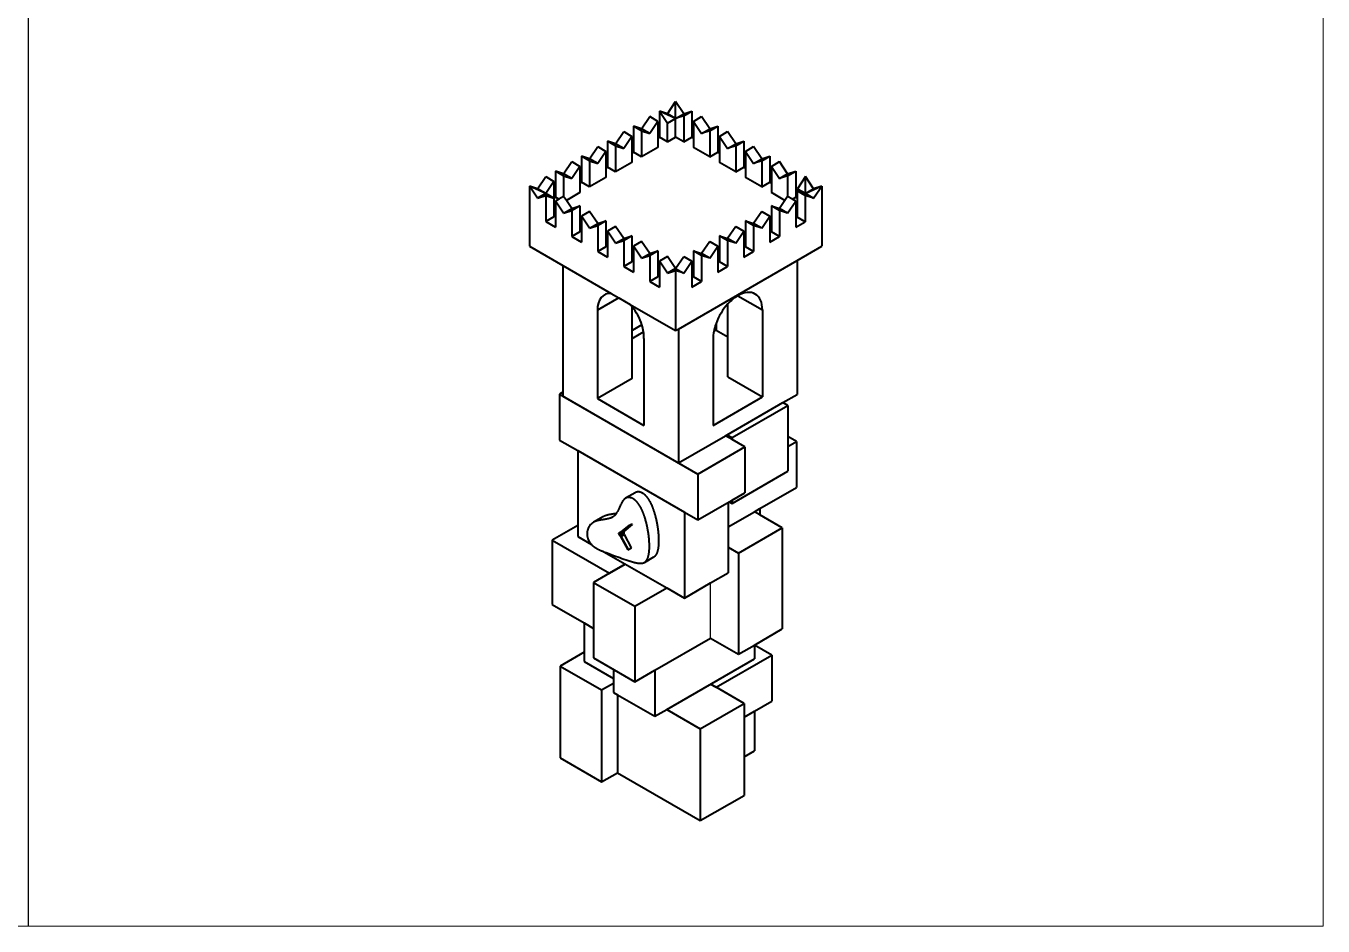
# Model space of a CAD drawing. Header units: millimetres. Extents: x 20 to 584, y 10 to 410.
# Drawn here: x 301.5 to 584, y 10 to 206 of the extents above; entities that cross this region are included whole.
import ezdxf

# ---------------------------------------------------------------- set-up
doc = ezdxf.new("R2010")
doc.units = ezdxf.units.MM
doc.layers.add('几何', color=7, linetype='Continuous')
doc.layers.add('边界', color=7, linetype='Continuous')

msp = doc.modelspace()

# ---------------------------------------------------------------- linework, layer by layer
for p, q in [((302, 410), (302, 10)), ((450.587, 72.709), (450.615, 84.705))]:
    msp.add_line(p, q)
at = {"layer": '几何', "linetype": 'Continuous', "lineweight": 40}
for p, q in [((441.232, 186.859), (443, 189.513)), ((443, 185.838), (443, 189.513)), ((444.768, 186.859), (443, 189.513)), ((439.464, 187.471), (441.232, 184.818)), ((439.464, 187.471), (439.464, 181.756)), ((441.232, 186.859), (439.464, 187.471)), ((443, 185.838), (439.464, 187.471)), ((443, 185.838), (441.232, 186.859)), ((443, 185.838), (444.768, 186.859)), ((444.768, 186.451), (443, 185.838)), ((444.768, 186.859), (446.536, 187.471)), ((444.768, 186.451), (446.536, 187.471)), ((444.768, 186.451), (444.768, 180.735)), ((446.536, 187.471), (446.536, 181.756)), ((435.575, 183.593), (433.808, 184.205)), ((433.808, 184.205), (433.808, 178.49)), ((435.575, 183.185), (433.808, 184.205)), ((435.575, 183.593), (437.343, 186.247)), ((439.111, 185.226), (437.343, 186.247)), ((439.111, 185.226), (437.343, 182.572)), ((439.111, 185.226), (439.111, 181.552)), ((441.232, 184.818), (443, 185.838)), ((441.232, 180.735), (441.232, 184.818)), ((443, 181.756), (443, 185.838)), ((446.889, 185.226), (448.657, 186.247)), ((446.889, 185.226), (446.889, 181.552)), ((446.889, 185.226), (448.657, 182.572)), ((450.425, 183.593), (448.657, 186.247)), ((450.425, 183.185), (452.192, 184.205)), ((450.425, 183.593), (452.192, 184.205)), ((452.192, 184.205), (452.192, 178.49)), ((429.919, 179.919), (428.151, 180.939)), ((428.151, 180.939), (428.151, 175.224)), ((429.919, 180.327), (428.151, 180.939)), ((429.919, 180.327), (431.686, 182.981)), ((431.686, 182.981), (433.454, 181.96)), ((433.454, 181.96), (431.686, 179.306)), ((433.454, 181.96), (433.454, 178.286)), ((437.343, 182.572), (435.575, 183.593)), ((435.575, 183.185), (437.343, 182.572)), ((435.575, 183.185), (435.575, 177.469)), ((439.464, 181.756), (439.111, 181.552)), ((439.111, 181.552), (439.111, 179.511)), ((441.232, 180.735), (439.464, 181.756)), ((441.232, 180.735), (443, 181.756)), ((444.768, 180.735), (443, 181.756)), ((444.768, 180.735), (446.536, 181.756)), ((446.889, 181.552), (446.536, 181.756)), ((446.889, 181.552), (446.889, 179.511)), ((448.657, 182.572), (450.425, 183.593)), ((450.425, 183.185), (448.657, 182.572)), ((450.425, 183.185), (450.425, 177.469)), ((452.546, 181.96), (454.314, 182.981)), ((452.546, 181.96), (454.314, 179.306)), ((452.546, 181.96), (452.546, 178.286)), ((456.081, 180.327), (454.314, 182.981)), ((456.081, 179.919), (457.849, 180.939)), ((456.081, 180.327), (457.849, 180.939)), ((457.849, 180.939), (457.849, 175.224)), ((424.262, 177.061), (426.029, 179.715)), ((426.029, 179.715), (427.797, 178.694)), ((427.797, 178.694), (426.029, 176.04)), ((427.797, 178.694), (427.797, 175.02)), ((431.686, 179.306), (429.919, 180.327)), ((429.919, 179.919), (431.686, 179.306)), ((429.919, 179.919), (429.919, 174.203)), ((433.808, 178.49), (433.454, 178.286)), ((433.454, 178.286), (433.454, 176.245)), ((435.575, 177.469), (433.808, 178.49)), ((439.111, 179.511), (435.575, 177.469)), ((450.425, 177.469), (446.889, 179.511)), ((450.425, 177.469), (452.192, 178.49)), ((452.546, 178.286), (452.192, 178.49)), ((452.546, 178.286), (452.546, 176.245)), ((454.314, 179.306), (456.081, 180.327)), ((456.081, 179.919), (454.314, 179.306)), ((456.081, 179.919), (456.081, 174.203)), ((458.203, 178.694), (459.971, 179.715)), ((458.203, 178.694), (459.971, 176.04)), ((458.203, 178.694), (458.203, 175.02)), ((461.738, 177.061), (459.971, 179.715)), ((418.605, 173.795), (420.373, 176.449)), ((420.373, 176.449), (422.14, 175.428)), ((422.14, 175.428), (420.373, 172.774)), ((422.14, 175.428), (422.14, 171.754)), ((422.494, 177.673), (422.494, 171.958)), ((424.262, 177.061), (422.494, 177.673)), ((424.262, 176.653), (422.494, 177.673)), ((426.029, 176.04), (424.262, 177.061)), ((424.262, 176.653), (424.262, 170.937)), ((424.262, 176.653), (426.029, 176.04)), ((428.151, 175.224), (427.797, 175.02)), ((429.919, 174.203), (428.151, 175.224)), ((433.454, 176.245), (429.919, 174.203)), ((456.081, 174.203), (452.546, 176.245)), ((456.081, 174.203), (457.849, 175.224)), ((458.203, 175.02), (457.849, 175.224)), ((459.971, 176.04), (461.738, 177.061)), ((461.738, 176.653), (459.971, 176.04)), ((461.738, 176.653), (463.506, 177.673)), ((461.738, 177.061), (463.506, 177.673)), ((461.738, 176.653), (461.738, 170.937)), ((463.506, 177.673), (463.506, 171.958)), ((463.86, 175.428), (465.627, 176.449)), ((463.86, 175.428), (465.627, 172.774)), ((463.86, 175.428), (463.86, 171.754)), ((467.395, 173.795), (465.627, 176.449)), ((412.948, 170.529), (414.716, 173.183)), ((414.716, 173.183), (416.483, 172.162)), ((416.837, 174.407), (416.837, 168.692)), ((418.605, 173.795), (416.837, 174.407)), ((418.605, 173.387), (416.837, 174.407)), ((420.373, 172.774), (418.605, 173.795)), ((418.605, 173.387), (418.605, 168.896)), ((418.605, 173.387), (420.373, 172.774)), ((427.797, 172.979), (424.262, 170.937)), ((427.797, 175.02), (427.797, 172.979)), ((458.203, 175.02), (458.203, 172.979)), ((461.738, 170.937), (458.203, 172.979)), ((465.627, 172.774), (467.395, 173.795)), ((467.395, 173.387), (465.627, 172.774)), ((467.395, 173.387), (469.163, 174.407)), ((467.395, 173.795), (469.163, 174.407)), ((467.395, 173.387), (467.395, 168.896)), ((469.163, 174.407), (469.163, 168.692)), ((471.284, 173.183), (469.517, 170.561)), ((471.25, 169.56), (471.284, 173.183)), ((473.052, 170.529), (471.284, 173.183)), ((411.18, 171.141), (411.18, 158.018)), ((412.948, 168.488), (411.18, 171.141)), ((414.716, 169.508), (411.18, 171.141)), ((412.948, 170.529), (411.18, 171.141)), ((414.716, 169.508), (412.948, 170.529)), ((414.716, 169.508), (412.948, 168.488)), ((416.483, 172.162), (414.716, 169.508)), ((416.483, 168.488), (414.716, 169.508)), ((414.716, 169.508), (414.716, 169.1)), ((416.483, 172.162), (416.483, 168.488)), ((422.14, 169.713), (419.194, 168.012)), ((422.494, 171.958), (422.14, 171.754)), ((422.14, 171.754), (422.14, 169.713)), ((424.262, 170.937), (422.494, 171.958)), ((461.738, 170.937), (463.506, 171.958)), ((463.86, 171.754), (463.506, 171.958)), ((463.86, 171.754), (463.86, 169.713)), ((466.806, 168.012), (463.86, 169.713)), ((471.214, 169.059), (469.446, 170.08)), ((469.517, 170.057), (469.446, 170.08)), ((469.446, 170.08), (469.446, 168.529)), ((469.517, 170.561), (471.25, 169.56)), ((469.517, 170.561), (469.517, 170.057)), ((471.249, 169.488), (469.517, 170.057)), ((471.249, 169.488), (471.274, 169.525)), ((471.274, 169.525), (471.25, 169.56)), ((471.274, 169.525), (471.284, 169.54)), ((471.284, 169.54), (471.312, 169.524)), ((471.312, 169.524), (473.052, 170.529)), ((471.312, 169.524), (471.319, 169.52)), ((474.82, 171.141), (471.319, 169.52)), ((473.017, 168.467), (474.82, 171.141)), ((474.82, 171.141), (473.052, 170.529)), ((474.82, 171.141), (474.82, 158.018)), ((412.948, 168.488), (414.716, 169.1)), ((414.716, 169.1), (414.716, 163.385)), ((414.716, 169.1), (416.483, 168.488)), ((416.837, 168.692), (416.483, 168.488)), ((416.483, 168.488), (416.483, 164.405)), ((417.544, 168.284), (416.837, 168.692)), ((417.544, 168.284), (416.837, 167.875)), ((416.837, 167.875), (416.837, 162.16)), ((418.605, 165.222), (416.837, 167.875)), ((418.605, 168.896), (417.544, 168.284)), ((419.194, 168.012), (418.605, 168.896)), ((420.373, 166.242), (419.194, 168.012)), ((420.373, 166.242), (422.14, 166.855)), ((422.14, 166.855), (420.373, 165.834)), ((422.14, 166.855), (422.14, 161.139)), ((463.86, 166.855), (463.86, 161.139)), ((465.627, 165.834), (463.86, 166.855)), ((463.86, 166.855), (465.627, 166.242)), ((466.806, 168.012), (465.627, 166.242)), ((467.395, 168.896), (466.806, 168.012)), ((468.456, 168.284), (467.395, 168.896)), ((467.395, 165.222), (469.163, 167.875)), ((468.456, 168.284), (469.163, 168.692)), ((469.163, 167.875), (468.456, 168.284)), ((469.446, 168.529), (469.163, 168.692)), ((469.163, 167.875), (469.163, 162.16)), ((469.446, 168.529), (469.446, 164.365)), ((473.017, 168.467), (471.214, 169.059)), ((471.214, 169.059), (471.214, 163.344)), ((471.249, 169.488), (473.017, 168.467)), ((416.483, 164.405), (414.716, 163.385)), ((418.605, 165.222), (420.373, 166.242)), ((418.605, 165.222), (420.373, 165.834)), ((420.373, 165.834), (420.373, 160.119)), ((424.262, 165.63), (422.494, 164.609)), ((422.494, 164.609), (422.494, 158.894)), ((424.262, 161.956), (422.494, 164.609)), ((426.029, 162.976), (424.262, 165.63)), ((461.738, 165.63), (459.971, 162.976)), ((461.738, 165.63), (463.506, 164.609)), ((461.738, 161.956), (463.506, 164.609)), ((463.506, 164.609), (463.506, 158.894)), ((467.395, 165.222), (465.627, 166.242)), ((465.627, 165.834), (465.627, 160.119)), ((467.395, 165.222), (465.627, 165.834)), ((471.214, 163.344), (469.446, 164.365)), ((414.716, 163.385), (416.837, 162.16)), ((422.14, 161.139), (420.373, 160.119)), ((424.262, 161.956), (426.029, 162.976)), ((424.262, 161.956), (426.029, 162.568)), ((427.797, 163.589), (426.029, 162.568)), ((426.029, 162.976), (427.797, 163.589)), ((426.029, 162.568), (426.029, 156.853)), ((427.797, 163.589), (427.797, 157.873)), ((429.919, 162.364), (428.151, 161.343)), ((428.151, 161.343), (428.151, 155.628)), ((429.919, 158.69), (428.151, 161.343)), ((431.686, 159.71), (429.919, 162.364)), ((456.081, 162.364), (454.314, 159.71)), ((456.081, 162.364), (457.849, 161.343)), ((456.081, 158.69), (457.849, 161.343)), ((457.849, 161.343), (457.849, 155.628)), ((458.203, 163.589), (458.203, 157.873)), ((459.971, 162.568), (458.203, 163.589)), ((458.203, 163.589), (459.971, 162.976)), ((461.738, 161.956), (459.971, 162.976)), ((461.738, 161.956), (459.971, 162.568)), ((459.971, 162.568), (459.971, 156.853)), ((465.627, 160.119), (463.86, 161.139)), ((469.163, 162.16), (471.214, 163.344)), ((420.373, 160.119), (422.494, 158.894)), ((429.919, 158.69), (431.686, 159.71)), ((429.919, 158.69), (431.686, 159.302)), ((433.454, 160.323), (431.686, 159.302)), ((431.686, 159.71), (433.454, 160.323)), ((431.686, 159.302), (431.686, 153.587)), ((433.454, 160.323), (433.454, 154.607)), ((435.575, 159.098), (433.808, 158.077)), ((437.343, 156.444), (435.575, 159.098)), ((450.425, 159.098), (448.657, 156.444)), ((450.425, 159.098), (452.192, 158.077)), ((452.546, 160.323), (454.314, 159.71)), ((452.546, 160.323), (452.546, 154.607)), ((454.314, 159.302), (452.546, 160.323)), ((456.081, 158.69), (454.314, 159.71)), ((454.314, 159.302), (454.314, 153.587)), ((456.081, 158.69), (454.314, 159.302)), ((463.506, 158.894), (465.627, 160.119)), ((411.18, 158.018), (418.414, 153.842)), ((427.797, 157.873), (426.029, 156.853)), ((426.029, 156.853), (428.151, 155.628)), ((433.808, 158.077), (433.808, 152.362)), ((435.575, 155.424), (433.808, 158.077)), ((435.575, 155.424), (437.343, 156.444)), ((435.575, 155.424), (437.343, 156.036)), ((439.111, 157.057), (437.343, 156.036)), ((437.343, 156.444), (439.111, 157.057)), ((437.343, 156.036), (437.343, 150.321)), ((439.111, 157.057), (439.111, 151.341)), ((441.232, 155.832), (439.464, 154.812)), ((443, 153.179), (441.232, 155.832)), ((443, 153.179), (444.768, 155.832)), ((444.768, 155.832), (446.536, 154.812)), ((448.657, 156.036), (446.889, 157.057)), ((446.889, 157.057), (448.657, 156.444)), ((446.889, 157.057), (446.889, 151.341)), ((450.425, 155.424), (448.657, 156.444)), ((448.657, 156.036), (448.657, 150.321)), ((450.425, 155.424), (448.657, 156.036)), ((450.425, 155.424), (452.192, 158.077)), ((452.192, 158.077), (452.192, 152.362)), ((457.849, 155.628), (459.971, 156.853)), ((459.971, 156.853), (458.203, 157.873)), ((469.45, 154.918), (474.82, 158.018)), ((418.414, 153.842), (428.957, 147.755)), ((418.414, 153.842), (418.414, 126.274)), ((433.454, 154.607), (431.686, 153.587)), ((431.686, 153.587), (433.808, 152.362)), ((439.464, 154.812), (439.464, 149.096)), ((441.232, 152.158), (439.464, 154.812)), ((443, 153.179), (441.232, 152.158)), ((441.232, 152.158), (443, 152.77)), ((443, 152.77), (443, 153.179)), ((443, 153.179), (444.768, 152.158)), ((443, 152.77), (443, 139.647)), ((444.768, 152.158), (443, 152.77)), ((443.616, 140.003), (469.45, 154.918)), ((444.768, 152.158), (446.536, 154.812)), ((446.536, 154.812), (446.536, 149.096)), ((452.192, 152.362), (454.314, 153.587)), ((454.314, 153.587), (452.546, 154.607)), ((469.45, 154.918), (469.45, 125.783)), ((439.111, 151.341), (437.343, 150.321)), ((437.343, 150.321), (439.464, 149.096)), ((446.536, 149.096), (448.657, 150.321)), ((448.657, 150.321), (446.889, 151.341)), ((428.957, 147.755), (430.615, 146.798)), ((456.533, 147.25), (461.906, 144.148)), ((430.615, 146.798), (425.958, 144.109)), ((425.958, 144.109), (425.958, 124.848)), ((430.615, 146.798), (433.089, 145.369)), ((433.089, 145.369), (443, 139.647)), ((433.502, 139.661), (433.502, 144.891)), ((454.368, 138.276), (454.368, 145.474)), ((461.906, 144.148), (461.906, 125.213)), ((435.658, 140.906), (433.502, 139.661)), ((433.502, 137.915), (433.502, 139.661)), ((433.502, 137.915), (436.011, 139.363)), ((443, 139.647), (443.616, 140.003)), ((443.616, 140.003), (443.616, 110.868)), ((451.792, 139.763), (451.31, 139.486)), ((451.792, 141.226), (451.792, 139.763)), ((451.792, 139.763), (454.368, 138.276)), ((433.502, 129.204), (433.502, 137.915)), ((436.079, 137.94), (436.079, 119.005)), ((451.161, 137.944), (451.161, 119.009)), ((454.368, 129.565), (454.368, 138.276)), ((433.502, 129.204), (425.958, 124.848)), ((454.368, 129.565), (461.906, 125.213)), ((418.414, 126.274), (417.673, 125.847)), ((417.673, 125.847), (417.673, 115.836)), ((417.673, 125.847), (447.841, 108.429)), ((418.414, 126.274), (418.414, 125.419)), ((418.414, 125.419), (443.616, 110.868)), ((425.958, 124.848), (436.079, 119.005)), ((451.161, 119.009), (461.906, 125.213)), ((466.352, 123.994), (469.45, 125.783)), ((454.215, 116.987), (466.352, 123.994)), ((455.296, 116.363), (467.433, 123.37)), ((467.433, 123.37), (466.352, 123.994)), ((467.433, 123.37), (467.433, 116.637)), ((417.673, 115.836), (421.661, 113.534)), ((443.616, 110.868), (453.846, 116.774)), ((453.846, 116.774), (454.215, 116.987)), ((455.296, 115.937), (453.846, 116.774)), ((454.215, 116.987), (455.296, 116.363)), ((455.296, 116.363), (455.296, 115.937)), ((458.07, 114.335), (455.296, 115.937)), ((469.34, 115.536), (467.433, 116.637)), ((467.433, 116.637), (467.433, 114.435)), ((421.661, 113.534), (444.894, 100.121)), ((421.661, 113.534), (421.661, 97.25)), ((447.841, 108.429), (458.07, 114.335)), ((458.07, 114.335), (458.07, 104.325)), ((467.433, 114.435), (469.34, 115.536)), ((467.433, 114.435), (467.433, 109.03)), ((469.34, 115.536), (469.34, 105.526)), ((447.841, 108.429), (447.841, 98.419)), ((455.296, 102.023), (467.433, 109.03)), ((461.365, 100.921), (469.34, 105.526)), ((434.179, 104.356), (432.098, 103.155)), ((447.841, 98.419), (454.69, 102.373)), ((454.429, 102.223), (454.429, 96.917)), ((454.69, 102.373), (455.296, 102.723)), ((454.69, 102.373), (455.296, 102.023)), ((455.296, 102.723), (458.07, 104.325)), ((455.296, 102.723), (455.296, 102.023)), ((427.173, 99.116), (425.092, 97.915)), ((444.894, 100.121), (444.894, 81.402)), ((444.894, 100.121), (447.841, 98.419)), ((454.429, 96.917), (460.151, 100.221)), ((460.151, 100.221), (461.365, 100.921)), ((461.365, 99.52), (460.151, 100.221)), ((461.365, 100.921), (461.365, 99.52)), ((466.219, 96.717), (461.365, 99.52)), ((421.661, 97.25), (416.112, 94.046)), ((421.661, 97.25), (421.661, 94.815)), ((431.11, 95.766), (431.444, 96.051)), ((433.036, 97.159), (431.215, 95.607)), ((431.444, 96.051), (432.93, 97.318)), ((433.556, 97.459), (431.735, 95.908)), ((432.93, 97.318), (433.451, 97.618)), ((432.93, 97.318), (433.036, 97.159)), ((433.036, 97.159), (433.556, 97.459)), ((433.451, 97.618), (433.556, 97.459)), ((454.429, 96.917), (454.429, 92.513)), ((456.683, 91.212), (466.219, 96.717)), ((466.219, 96.717), (466.219, 74.695)), ((416.112, 94.046), (416.112, 80.032)), ((416.112, 94.046), (428.595, 86.839)), ((421.661, 94.815), (424.638, 93.097)), ((431.359, 96.035), (430.666, 95.634)), ((431.023, 94.815), (431.717, 95.216)), ((431.023, 94.815), (431.153, 94.875)), ((431.023, 94.815), (432.584, 91.912)), ((431.034, 94.997), (431.727, 95.398)), ((431.11, 95.766), (431.215, 95.607)), ((431.153, 94.875), (431.846, 95.276)), ((432.713, 91.972), (431.153, 94.875)), ((431.215, 95.607), (431.689, 95.881)), ((431.689, 95.881), (431.735, 95.908)), ((431.717, 95.216), (431.846, 95.276)), ((433.407, 92.373), (431.846, 95.276)), ((427.379, 91.514), (441.052, 83.62)), ((432.584, 91.912), (432.713, 91.972)), ((432.713, 91.972), (433.407, 92.373)), ((454.429, 92.513), (456.683, 91.212)), ((454.429, 92.513), (454.429, 86.907)), ((456.683, 91.212), (456.683, 69.19)), ((432.036, 88.825), (428.595, 86.839)), ((428.595, 86.839), (432.036, 88.825)), ((436.197, 89.195), (438.277, 90.396)), ((428.595, 86.839), (425.128, 84.837)), ((425.128, 84.837), (425.128, 68.42)), ((425.128, 84.837), (434.143, 79.632)), ((450.615, 84.705), (454.429, 86.907)), ((434.143, 79.632), (441.052, 83.62)), ((441.052, 83.62), (444.894, 81.402)), ((444.894, 81.402), (450.615, 84.705)), ((416.112, 80.032), (423.047, 76.028)), ((434.143, 79.632), (434.143, 63.215)), ((423.047, 76.028), (425.128, 74.827)), ((423.047, 76.028), (423.047, 69.622)), ((460.151, 71.192), (466.219, 74.695)), ((438.451, 65.702), (450.587, 72.709)), ((438.479, 65.686), (450.615, 72.693)), ((450.587, 72.709), (450.615, 72.693)), ((450.615, 72.693), (456.683, 69.19)), ((456.683, 69.19), (460.151, 71.192)), ((463.965, 68.989), (460.151, 71.192)), ((460.151, 71.192), (460.151, 68.188)), ((423.047, 69.622), (417.846, 66.619)), ((423.047, 69.622), (423.047, 67.62)), ((425.128, 68.42), (434.143, 63.215)), ((441.079, 57.177), (460.151, 68.188)), ((451.829, 61.982), (463.965, 68.989)), ((463.965, 68.989), (463.965, 58.979)), ((417.846, 66.619), (426.862, 61.413)), ((417.846, 66.619), (417.846, 46.598)), ((423.047, 67.62), (429.463, 63.915)), ((429.463, 65.917), (429.463, 63.915)), ((434.143, 63.215), (438.451, 65.702)), ((438.451, 65.702), (438.479, 65.686)), ((438.479, 65.686), (438.479, 55.676)), ((426.862, 61.413), (429.463, 62.915)), ((429.463, 63.915), (429.463, 62.915)), ((429.463, 62.915), (429.463, 60.881)), ((451.829, 61.982), (450.615, 62.683)), ((450.615, 62.683), (451.829, 61.982)), ((426.862, 61.413), (426.862, 41.393)), ((429.463, 60.881), (430.33, 60.381)), ((430.33, 60.381), (438.479, 55.676)), ((430.33, 60.381), (430.33, 43.395)), ((457.897, 58.479), (451.829, 61.982)), ((438.479, 55.676), (441.079, 57.177)), ((441.079, 57.177), (448.361, 52.973)), ((448.361, 52.973), (457.897, 58.479)), ((457.897, 58.479), (457.897, 46.867)), ((457.897, 55.476), (460.151, 56.777)), ((460.151, 56.777), (463.965, 58.979)), ((460.151, 56.777), (460.151, 48.168)), ((448.361, 52.973), (448.361, 32.953)), ((457.897, 46.867), (460.151, 48.168)), ((417.846, 46.598), (426.862, 41.393)), ((457.897, 46.867), (457.897, 38.459)), ((426.862, 41.393), (430.33, 43.395)), ((430.33, 43.395), (430.33, 43.363)), ((430.33, 43.363), (448.361, 32.953)), ((448.361, 32.953), (457.897, 38.459))]:
    msp.add_line(p, q, dxfattribs=at)
at = {"layer": '几何', "linetype": 'Continuous', "lineweight": 40, "flags": 128}
for points in [[(438.277, 90.396), (438.294, 90.406), (438.327, 90.426), (438.358, 90.446), (438.387, 90.467), (438.417, 90.488), (438.446, 90.51), (438.474, 90.533), (438.502, 90.557), (438.529, 90.582), (438.556, 90.607), (438.583, 90.633), (438.608, 90.66), (438.634, 90.688), (438.658, 90.716), (438.682, 90.745), (438.706, 90.775), (438.729, 90.805), (438.752, 90.836), (438.774, 90.868), (438.795, 90.901), (438.818, 90.936), (438.84, 90.973), (438.861, 91.01), (438.882, 91.048), (438.902, 91.086), (438.922, 91.126), (438.941, 91.166), (438.96, 91.207), (438.978, 91.249), (438.996, 91.291), (439.013, 91.334), (439.029, 91.378), (439.045, 91.422), (439.061, 91.467), (439.076, 91.511), (439.09, 91.557), (439.104, 91.603), (439.118, 91.649), (439.135, 91.712), (439.151, 91.775), (439.167, 91.839), (439.182, 91.903), (439.196, 91.968), (439.21, 92.034), (439.223, 92.1), (439.235, 92.166), (439.246, 92.234), (439.258, 92.306), (439.269, 92.379), (439.279, 92.452), (439.289, 92.526), (439.298, 92.6), (439.306, 92.675), (439.314, 92.752), (439.322, 92.829), (439.328, 92.906), (439.334, 92.984), (439.34, 93.062), (439.345, 93.141), (439.35, 93.22), (439.353, 93.299), (439.357, 93.379), (439.36, 93.459), (439.362, 93.539), (439.364, 93.62), (439.366, 93.717), (439.367, 93.815), (439.367, 93.913), (439.367, 94.011), (439.366, 94.109), (439.364, 94.208), (439.362, 94.308), (439.359, 94.407), (439.356, 94.507), (439.352, 94.608), (439.348, 94.708), (439.342, 94.809), (439.337, 94.91), (439.331, 95.011), (439.324, 95.113), (439.314, 95.241), (439.304, 95.368), (439.293, 95.497), (439.282, 95.625), (439.271, 95.735), (439.26, 95.845), (439.248, 95.955), (439.235, 96.066), (439.222, 96.176), (439.209, 96.287), (439.195, 96.399), (439.18, 96.51), (439.165, 96.622), (439.149, 96.734), (439.132, 96.849), (439.114, 96.964), (439.096, 97.08), (439.077, 97.196), (439.057, 97.312), (439.037, 97.428), (439.016, 97.545), (438.995, 97.662), (438.973, 97.778), (438.95, 97.895), (438.927, 98.013), (438.903, 98.13), (438.878, 98.248), (438.853, 98.366), (438.827, 98.484), (438.8, 98.602), (438.772, 98.72), (438.744, 98.839), (438.715, 98.957), (438.685, 99.076), (438.661, 99.171), (438.636, 99.266), (438.61, 99.362), (438.584, 99.457), (438.558, 99.553), (438.53, 99.652), (438.501, 99.752), (438.472, 99.851), (438.442, 99.951), (438.411, 100.051), (438.38, 100.15), (438.348, 100.25), (438.315, 100.35), (438.281, 100.45), (438.247, 100.55), (438.218, 100.634), (438.188, 100.718), (438.158, 100.802), (438.127, 100.886), (438.096, 100.97), (438.063, 101.054), (438.031, 101.138), (437.997, 101.222), (437.964, 101.305), (437.929, 101.389), (437.894, 101.472), (437.858, 101.556), (437.828, 101.623), (437.798, 101.691), (437.767, 101.759), (437.735, 101.826), (437.704, 101.894), (437.672, 101.96), (437.64, 102.026), (437.607, 102.091), (437.573, 102.157), (437.54, 102.222), (437.505, 102.287), (437.47, 102.351), (437.435, 102.416), (437.399, 102.48), (437.362, 102.544), (437.331, 102.597), (437.299, 102.649), (437.267, 102.702), (437.235, 102.754), (437.202, 102.806), (437.169, 102.857), (437.133, 102.911), (437.097, 102.965), (437.06, 103.018), (437.023, 103.071), (436.985, 103.124), (436.947, 103.176), (436.91, 103.225), (436.872, 103.273), (436.834, 103.321), (436.796, 103.369), (436.765, 103.406), (436.734, 103.443), (436.702, 103.48), (436.67, 103.516), (436.638, 103.552), (436.606, 103.587), (436.574, 103.622), (436.541, 103.657), (436.508, 103.69), (436.475, 103.724), (436.439, 103.759), (436.404, 103.793), (436.368, 103.827), (436.331, 103.86), (436.295, 103.892), (436.261, 103.922), (436.226, 103.951), (436.192, 103.98), (436.157, 104.008), (436.122, 104.035), (436.087, 104.062), (436.052, 104.088), (436.017, 104.113), (435.982, 104.138), (435.947, 104.162), (435.912, 104.185), (435.876, 104.207), (435.841, 104.229), (435.806, 104.25), (435.77, 104.271), (435.738, 104.289), (435.706, 104.306), (435.675, 104.322), (435.643, 104.338), (435.611, 104.354), (435.579, 104.368), (435.538, 104.387), (435.497, 104.404), (435.456, 104.42), (435.416, 104.435), (435.375, 104.449), (435.335, 104.462), (435.295, 104.474), (435.255, 104.485), (435.215, 104.495), (435.176, 104.503), (435.136, 104.511), (435.097, 104.518), (435.064, 104.523), (435.031, 104.527), (434.999, 104.531), (434.966, 104.534), (434.934, 104.536), (434.895, 104.537), (434.856, 104.538), (434.817, 104.537), (434.779, 104.536), (434.741, 104.533), (434.703, 104.529), (434.666, 104.525), (434.629, 104.519), (434.593, 104.512), (434.557, 104.505), (434.522, 104.496), (434.487, 104.487), (434.45, 104.476), (434.414, 104.464), (434.379, 104.451), (434.344, 104.437), (434.31, 104.423), (434.277, 104.408), (434.244, 104.392), (434.212, 104.374), (434.18, 104.357), (434.179, 104.356)], [(432.098, 103.155), (432.097, 103.154), (432.064, 103.135), (432.032, 103.114), (432, 103.093), (431.973, 103.074), (431.946, 103.054), (431.919, 103.033), (431.893, 103.012), (431.859, 102.983), (431.825, 102.953), (431.792, 102.922), (431.76, 102.891), (431.728, 102.858), (431.698, 102.824), (431.667, 102.79), (431.637, 102.754), (431.608, 102.718), (431.58, 102.681), (431.552, 102.644), (431.524, 102.606), (431.497, 102.567), (431.471, 102.527), (431.445, 102.488), (431.412, 102.436), (431.38, 102.383), (431.348, 102.33), (431.317, 102.276), (431.286, 102.221), (431.252, 102.158), (431.218, 102.094), (431.184, 102.029), (431.152, 101.964), (431.108, 101.876), (431.065, 101.787), (431.023, 101.698), (430.982, 101.609), (430.975, 101.594)], [(437.092, 95.366), (437.091, 95.371), (437.073, 95.501), (437.054, 95.631), (437.034, 95.761), (437.013, 95.892), (436.992, 96.023), (436.969, 96.155), (436.946, 96.286), (436.922, 96.418), (436.903, 96.524), (436.882, 96.63), (436.862, 96.736), (436.84, 96.842), (436.818, 96.948), (436.796, 97.055), (436.773, 97.161), (436.749, 97.268), (436.725, 97.375), (436.7, 97.482), (436.674, 97.594), (436.647, 97.706), (436.619, 97.818), (436.59, 97.93), (436.561, 98.042), (436.531, 98.155), (436.501, 98.267), (436.469, 98.38), (436.437, 98.493), (436.404, 98.606), (436.372, 98.714), (436.339, 98.822), (436.305, 98.93), (436.279, 99.011), (436.253, 99.093), (436.226, 99.174), (436.199, 99.255), (436.171, 99.336), (436.143, 99.418), (436.114, 99.499), (436.085, 99.58), (436.055, 99.661), (436.025, 99.743), (435.994, 99.824), (435.963, 99.905), (435.931, 99.986), (435.898, 100.067), (435.865, 100.148), (435.831, 100.229), (435.797, 100.31), (435.761, 100.39), (435.726, 100.471), (435.689, 100.551), (435.657, 100.62), (435.625, 100.688), (435.593, 100.756), (435.559, 100.824), (435.526, 100.891), (435.491, 100.959), (435.456, 101.026), (435.42, 101.094), (435.384, 101.161), (435.347, 101.227), (435.314, 101.285), (435.281, 101.343), (435.247, 101.4), (435.213, 101.457), (435.179, 101.514), (435.143, 101.57), (435.108, 101.627), (435.071, 101.682), (435.042, 101.726), (435.012, 101.77), (434.982, 101.814), (434.952, 101.857), (434.921, 101.9), (434.889, 101.944), (434.856, 101.988), (434.823, 102.032), (434.789, 102.075), (434.755, 102.118), (434.723, 102.159), (434.69, 102.199), (434.657, 102.238), (434.623, 102.277), (434.589, 102.316), (434.555, 102.354), (434.521, 102.392), (434.486, 102.429), (434.451, 102.465), (434.416, 102.501), (434.38, 102.536), (434.345, 102.571), (434.309, 102.605), (434.273, 102.639), (434.237, 102.671), (434.204, 102.7), (434.171, 102.729), (434.138, 102.757), (434.105, 102.784), (434.071, 102.811), (434.038, 102.837), (434.003, 102.863), (433.968, 102.889), (433.933, 102.914), (433.898, 102.939), (433.863, 102.963), (433.828, 102.986), (433.792, 103.008), (433.757, 103.03), (433.722, 103.051), (433.686, 103.071), (433.651, 103.091), (433.616, 103.11), (433.581, 103.128), (433.545, 103.145), (433.51, 103.162), (433.472, 103.179), (433.434, 103.195), (433.396, 103.211), (433.359, 103.225), (433.321, 103.239), (433.281, 103.252), (433.24, 103.265), (433.2, 103.276), (433.161, 103.287), (433.121, 103.296), (433.082, 103.305), (433.042, 103.312), (433.004, 103.319), (432.965, 103.324), (432.927, 103.329), (432.889, 103.332), (432.851, 103.335), (432.811, 103.336), (432.772, 103.336), (432.733, 103.336), (432.694, 103.334), (432.662, 103.332), (432.631, 103.329), (432.599, 103.325), (432.568, 103.321), (432.537, 103.316), (432.507, 103.31), (432.471, 103.302), (432.435, 103.294), (432.4, 103.284), (432.365, 103.273), (432.33, 103.262), (432.296, 103.249), (432.263, 103.236), (432.23, 103.222), (432.197, 103.207), (432.165, 103.191), (432.131, 103.173), (432.098, 103.155)], [(429.259, 99.054), (429.229, 99.037), (429.186, 99.013), (429.143, 98.991), (429.099, 98.969), (429.054, 98.947), (429.009, 98.926), (428.962, 98.906), (428.916, 98.887), (428.869, 98.868), (428.82, 98.849), (428.77, 98.831), (428.72, 98.813), (428.67, 98.796), (428.619, 98.78), (428.556, 98.761), (428.492, 98.742), (428.427, 98.724), (428.363, 98.707), (428.297, 98.691), (428.231, 98.675), (428.165, 98.66), (428.099, 98.646), (428.01, 98.628), (427.922, 98.61), (427.833, 98.594), (427.743, 98.578), (427.653, 98.563), (427.564, 98.548), (427.473, 98.534), (427.383, 98.52), (427.293, 98.506), (427.192, 98.49), (427.091, 98.475), (426.989, 98.459), (426.888, 98.444), (426.787, 98.427), (426.687, 98.411), (426.586, 98.393), (426.486, 98.375), (426.387, 98.356), (426.309, 98.34), (426.232, 98.324), (426.154, 98.306), (426.078, 98.288), (426.002, 98.269), (425.926, 98.249), (425.869, 98.233), (425.813, 98.217), (425.757, 98.2), (425.702, 98.182), (425.646, 98.163), (425.592, 98.144), (425.537, 98.124), (425.483, 98.103), (425.429, 98.081), (425.376, 98.058), (425.324, 98.035), (425.272, 98.01), (425.23, 97.99), (425.189, 97.969), (425.149, 97.947), (425.109, 97.925), (425.092, 97.915)], [(430.066, 99.824), (429.994, 99.81), (429.904, 99.793), (429.813, 99.777), (429.721, 99.762), (429.63, 99.747), (429.499, 99.726), (429.368, 99.706), (429.236, 99.686), (429.105, 99.666), (428.974, 99.645), (428.88, 99.63), (428.787, 99.615), (428.694, 99.599), (428.601, 99.582), (428.508, 99.565), (428.416, 99.547), (428.324, 99.527), (428.26, 99.513), (428.197, 99.499), (428.133, 99.483), (428.07, 99.467), (428.008, 99.451), (427.945, 99.433), (427.883, 99.415), (427.821, 99.396), (427.76, 99.376), (427.699, 99.355), (427.648, 99.336), (427.597, 99.317), (427.547, 99.298), (427.497, 99.277), (427.448, 99.256), (427.399, 99.233), (427.35, 99.21), (427.302, 99.187), (427.254, 99.162), (427.207, 99.136), (427.173, 99.116)], [(429.463, 99.186), (429.437, 99.167), (429.396, 99.139), (429.355, 99.113), (429.314, 99.086), (429.272, 99.061), (429.259, 99.054)], [(430.066, 99.824), (430.039, 99.785), (430.008, 99.743), (429.977, 99.701), (429.945, 99.66), (429.913, 99.619), (429.88, 99.579), (429.847, 99.54), (429.813, 99.502), (429.778, 99.465), (429.743, 99.428), (429.708, 99.392), (429.671, 99.357), (429.633, 99.322), (429.594, 99.289), (429.555, 99.256), (429.516, 99.226), (429.477, 99.196), (429.463, 99.186)], [(430.975, 101.594), (430.94, 101.519), (430.899, 101.429), (430.853, 101.327), (430.806, 101.226), (430.76, 101.125), (430.714, 101.023), (430.667, 100.923), (430.62, 100.822), (430.572, 100.722), (430.524, 100.623), (430.491, 100.558), (430.458, 100.493), (430.425, 100.428), (430.391, 100.364), (430.356, 100.3), (430.321, 100.237), (430.317, 100.228)], [(424.295, 97.203), (424.264, 97.161), (424.234, 97.117), (424.204, 97.073), (424.175, 97.028), (424.146, 96.983), (424.118, 96.936), (424.091, 96.889), (424.065, 96.841), (424.039, 96.792), (424.014, 96.742), (423.99, 96.691), (423.966, 96.64), (423.949, 96.601), (423.933, 96.561), (423.917, 96.521), (423.901, 96.481), (423.886, 96.439), (423.871, 96.398), (423.857, 96.356), (423.844, 96.313), (423.83, 96.267), (423.816, 96.22), (423.804, 96.173), (423.792, 96.125), (423.78, 96.076), (423.77, 96.027), (423.76, 95.977), (423.751, 95.926), (423.744, 95.882), (423.737, 95.838), (423.731, 95.793), (423.726, 95.747), (423.721, 95.701), (423.717, 95.655), (423.713, 95.608), (423.71, 95.561), (423.708, 95.513), (423.707, 95.465), (423.706, 95.416), (423.707, 95.367), (423.707, 95.326), (423.709, 95.284), (423.711, 95.242), (423.713, 95.2), (423.716, 95.158), (423.719, 95.117), (423.723, 95.075), (423.728, 95.034), (423.733, 94.992), (423.739, 94.95), (423.745, 94.908), (423.752, 94.866), (423.76, 94.823), (423.768, 94.78), (423.777, 94.737), (423.786, 94.694), (423.797, 94.651), (423.807, 94.607), (423.819, 94.564), (423.831, 94.52), (423.843, 94.48), (423.855, 94.441), (423.867, 94.401), (423.881, 94.361), (423.894, 94.321), (423.909, 94.281), (423.922, 94.246), (423.935, 94.211), (423.949, 94.177), (423.963, 94.142), (423.978, 94.108), (423.993, 94.073), (424.008, 94.039), (424.024, 94.005), (424.04, 93.97), (424.057, 93.936), (424.074, 93.902), (424.091, 93.869), (424.11, 93.833), (424.129, 93.798), (424.148, 93.764), (424.168, 93.729), (424.189, 93.694), (424.209, 93.66), (424.229, 93.628), (424.25, 93.596), (424.27, 93.564), (424.291, 93.533), (424.313, 93.501), (424.334, 93.47), (424.356, 93.44), (424.378, 93.409), (424.401, 93.379), (424.423, 93.349), (424.446, 93.32), (424.469, 93.291), (424.494, 93.26), (424.519, 93.231), (424.544, 93.201), (424.569, 93.172), (424.595, 93.143), (424.62, 93.115), (424.638, 93.097)], [(436.197, 89.195), (436.229, 89.214), (436.263, 89.235), (436.296, 89.258), (436.329, 89.282), (436.361, 89.306), (436.393, 89.332), (436.424, 89.358), (436.454, 89.386), (436.484, 89.414), (436.513, 89.443), (436.541, 89.474), (436.569, 89.505), (436.592, 89.531), (436.613, 89.558), (436.635, 89.586), (436.656, 89.614), (436.677, 89.643), (436.697, 89.672), (436.717, 89.702), (436.736, 89.733), (436.756, 89.765), (436.775, 89.798), (436.794, 89.832), (436.812, 89.866), (436.83, 89.901), (436.847, 89.936), (436.864, 89.971), (436.88, 90.008), (436.901, 90.057), (436.922, 90.106), (436.941, 90.157), (436.96, 90.208), (436.979, 90.26), (436.996, 90.312), (437.013, 90.366), (437.029, 90.419), (437.044, 90.474), (437.059, 90.529), (437.074, 90.584), (437.087, 90.64), (437.101, 90.701), (437.115, 90.762), (437.128, 90.824), (437.14, 90.886), (437.151, 90.948), (437.162, 91.011), (437.175, 91.086), (437.186, 91.161), (437.197, 91.237), (437.207, 91.313), (437.216, 91.39), (437.225, 91.467), (437.233, 91.545), (437.241, 91.623), (437.248, 91.702), (437.254, 91.781), (437.259, 91.861), (437.265, 91.941), (437.269, 92.021), (437.273, 92.101), (437.277, 92.182), (437.28, 92.284), (437.283, 92.386), (437.285, 92.488), (437.286, 92.591), (437.287, 92.695), (437.286, 92.798), (437.286, 92.902), (437.284, 93.007), (437.282, 93.112), (437.279, 93.217), (437.275, 93.323), (437.271, 93.429), (437.265, 93.542), (437.259, 93.655), (437.253, 93.769), (437.245, 93.883), (437.237, 93.997), (437.228, 94.112), (437.219, 94.227), (437.209, 94.342), (437.197, 94.47), (437.184, 94.597), (437.17, 94.725), (437.156, 94.854), (437.141, 94.982), (437.125, 95.112), (437.108, 95.241), (437.092, 95.366)], [(424.638, 93.097), (424.651, 93.082), (424.681, 93.05), (424.712, 93.019), (424.743, 92.988), (424.775, 92.957), (424.806, 92.927), (424.838, 92.898), (424.87, 92.869), (424.902, 92.841), (424.934, 92.813), (424.974, 92.779), (425.015, 92.746), (425.055, 92.713), (425.096, 92.681), (425.14, 92.648), (425.184, 92.615), (425.228, 92.583), (425.272, 92.552), (425.316, 92.522), (425.361, 92.492), (425.405, 92.462), (425.45, 92.434), (425.494, 92.405), (425.55, 92.371), (425.606, 92.338), (425.661, 92.305), (425.717, 92.273), (425.773, 92.241), (425.83, 92.21), (425.886, 92.18), (425.942, 92.15), (426.009, 92.115), (426.076, 92.082), (426.142, 92.049), (426.209, 92.016), (426.276, 91.984), (426.359, 91.945), (426.442, 91.907), (426.525, 91.87), (426.608, 91.833), (426.719, 91.785), (426.829, 91.738), (426.94, 91.692), (427.05, 91.647), (427.16, 91.602), (427.27, 91.557), (427.379, 91.514)], [(433.125, 89.454), (433.234, 89.42), (433.342, 89.386), (433.45, 89.353), (433.557, 89.321), (433.665, 89.289), (433.751, 89.264), (433.837, 89.239), (433.923, 89.215), (434.008, 89.192), (434.094, 89.17), (434.165, 89.152), (434.236, 89.134), (434.306, 89.117), (434.377, 89.101), (434.448, 89.086), (434.518, 89.071), (434.589, 89.057), (434.659, 89.045), (434.729, 89.033), (434.782, 89.025), (434.834, 89.017), (434.886, 89.01), (434.938, 89.004), (434.993, 88.998), (435.048, 88.993), (435.102, 88.989), (435.156, 88.986), (435.21, 88.984), (435.254, 88.983), (435.298, 88.982), (435.342, 88.983), (435.386, 88.984), (435.429, 88.985), (435.473, 88.988), (435.516, 88.991), (435.558, 88.996), (435.6, 89.001), (435.642, 89.007), (435.684, 89.013), (435.725, 89.021), (435.768, 89.03), (435.81, 89.04), (435.852, 89.051), (435.893, 89.063), (435.934, 89.077), (435.974, 89.091), (436.012, 89.105), (436.05, 89.121), (436.087, 89.138), (436.123, 89.155), (436.159, 89.174), (436.194, 89.193), (436.197, 89.195)]]:
    msp.add_lwpolyline(points, dxfattribs=at)
at = {"layer": '几何', "linetype": 'Continuous', "lineweight": 40}
for centre, radius, start, end in [((425.938, 102.664), 5.01, 325.46861, 330.91182), ((426.426, 95.622), 2.653, 120.17951, 143.4156), ((460.247, 174.166), 88.948, 248.31376, 249.75132), ((458.444, 168.934), 83.415, 249.66936, 252.33024)]:
    msp.add_arc(centre, radius, start, end, dxfattribs=at)
for centre, major_axis, start_param, end_param in [((431.023, 141.222), (3.582, -6.204), 2.7762778, 3.9332708), ((456.533, 141.046), (3.799, 6.58), 0.7853982, 1.2001704), ((456.533, 141.046), (3.799, 6.58), 5.4977871, 7.0685835), ((431.023, 141.222), (3.582, -6.204), 1.8447875, 1.9361111), ((431.023, 141.222), (3.582, -6.204), 1.2007119, 1.8447875), ((456.533, 141.046), (3.799, 6.58), 1.2001704, 1.8666537), ((431.023, 141.222), (3.582, -6.204), 0.9608807, 1.2007119), ((431.023, 141.222), (3.582, -6.204), 0.7233754, 0.9608807), ((456.533, 141.046), (3.799, 6.58), 2.1194779, 2.3561945), ((456.533, 141.046), (3.799, 6.58), 1.8666537, 2.1194779), ((431.543, 95.716), (0.184, -0.319), 2.7477745, 3.1415927), ((430.85, 95.316), (0.184, -0.319), 3.1415927, 6.2831853), ((430.85, 95.316), (0.184, -0.319), 0, 3.1415927), ((431.543, 95.716), (0.184, -0.319), 0, 1.7616682)]:
    msp.add_ellipse(centre, major_axis=major_axis, ratio=0.5773503, start_param=start_param, end_param=end_param, dxfattribs=at)
at = {"layer": '边界', "linetype": 'Continuous', "lineweight": 15}
for p, q in [((584, 10), (584, 410)), ((20, 10), (584, 10))]:
    msp.add_line(p, q, dxfattribs=at)

doc.saveas('drawing.dxf')
